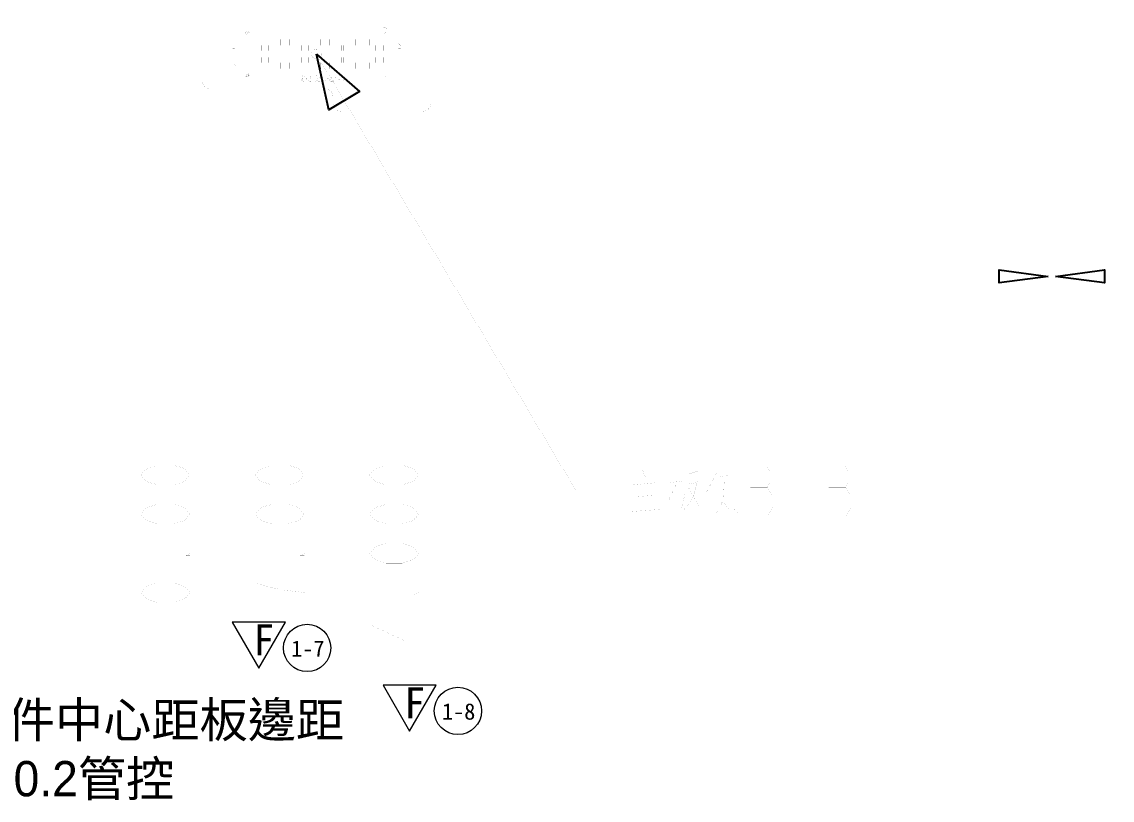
# Model space of a CAD drawing. Header units: millimetres. Extents: x 0 to 379, y 0 to 268.
# Drawn here: x 64.7 to 131.4, y 134.5 to 182.1 of the extents above; entities that cross this region are included whole.
import ezdxf

# ---------------------------------------------------------------- set-up
doc = ezdxf.new("R2010")
doc.units = ezdxf.units.MM
doc.header["$LTSCALE"] = 7.7
doc.layers.get('0').update_dxf_attribs({"linetype": 'CONTINUOUS'})
doc.layers.add('備註', color=1, linetype='CONTINUOUS', lineweight=20)
doc.styles.get("Standard").update_dxf_attribs({"font": 'simplex.shx'})

msp = doc.modelspace()

# ---------------------------------------------------------------- linework, layer by layer
at = {"const_width": 0.003}
for points in [[(127.866, 176.669), (127.866, 200.236)], [(127.978, 176.669), (127.978, 200.236)], [(75.733, 185.926), (75.733, 178.545)], [(89.733, 177.169), (89.733, 185.926)], [(127.514, 181.895), (127.514, 176.819)], [(127.866, 181.895), (127.514, 181.895)], [(127.866, 181.745), (127.514, 181.745)], [(77.133, 181.219), (77.133, 179.119)], [(78.253, 181.219), (77.133, 181.219)], [(78.253, 180.854), (78.253, 181.219)], [(78.399, 181.488), (78.402, 181.509)], [(78.399, 181.45), (78.399, 181.488)], [(78.402, 181.428), (78.399, 181.45)], [(78.402, 181.509), (78.405, 181.522)], [(78.405, 181.416), (78.402, 181.428)], [(78.405, 181.522), (78.411, 181.539)], [(78.411, 181.399), (78.405, 181.416)], [(78.411, 181.539), (78.42, 181.552)], [(78.42, 181.386), (78.411, 181.399)], [(78.417, 181.509), (78.414, 181.484)], [(78.414, 181.484), (78.414, 181.454)], [(78.414, 181.454), (78.417, 181.428)], [(78.429, 181.535), (78.417, 181.509)], [(78.417, 181.428), (78.429, 181.403)], [(78.42, 181.552), (78.434, 181.565)], [(78.434, 181.373), (78.42, 181.386)], [(78.437, 181.543), (78.429, 181.535)], [(78.429, 181.403), (78.437, 181.394)], [(78.434, 181.565), (78.452, 181.569)], [(78.452, 181.369), (78.434, 181.373)], [(78.452, 181.548), (78.437, 181.543)], [(78.437, 181.394), (78.452, 181.39)], [(78.443, 181.069), (78.443, 180.699)], [(78.623, 181.069), (78.443, 181.069)], [(78.452, 181.569), (78.469, 181.565)], [(78.467, 181.543), (78.452, 181.548)], [(78.452, 181.39), (78.467, 181.394)], [(78.469, 181.373), (78.452, 181.369)], [(78.475, 181.535), (78.467, 181.543)], [(78.467, 181.394), (78.475, 181.403)], [(78.469, 181.565), (78.484, 181.552)], [(78.484, 181.386), (78.469, 181.373)], [(78.487, 181.509), (78.475, 181.535)], [(78.475, 181.403), (78.487, 181.428)], [(78.484, 181.552), (78.493, 181.539)], [(78.493, 181.399), (78.484, 181.386)], [(78.49, 181.484), (78.487, 181.509)], [(78.487, 181.428), (78.49, 181.454)], [(78.49, 181.454), (78.49, 181.484)], [(78.493, 181.539), (78.499, 181.522)], [(78.499, 181.416), (78.493, 181.399)], [(78.499, 181.522), (78.502, 181.509)], [(78.502, 181.428), (78.499, 181.416)], [(78.502, 181.509), (78.504, 181.488)], [(78.504, 181.45), (78.502, 181.428)], [(78.504, 181.488), (78.504, 181.45)], [(78.528, 181.514), (78.534, 181.535)], [(78.528, 181.497), (78.528, 181.514)], [(78.534, 181.475), (78.528, 181.497)], [(78.534, 181.535), (78.542, 181.552)], [(78.542, 181.458), (78.534, 181.475)], [(78.534, 181.369), (78.534, 181.39)], [(78.534, 181.39), (78.618, 181.39)], [(78.633, 181.369), (78.534, 181.369)], [(78.542, 181.552), (78.557, 181.565)], [(78.545, 181.522), (78.542, 181.509)], [(78.542, 181.509), (78.542, 181.501)], [(78.542, 181.501), (78.545, 181.488)], [(78.557, 181.446), (78.542, 181.458)], [(78.551, 181.535), (78.545, 181.522)], [(78.545, 181.488), (78.551, 181.475)], [(78.56, 181.543), (78.551, 181.535)], [(78.551, 181.475), (78.56, 181.467)], [(78.557, 181.565), (78.572, 181.569)], [(78.572, 181.441), (78.557, 181.446)], [(78.572, 181.548), (78.56, 181.543)], [(78.56, 181.467), (78.572, 181.463)], [(78.572, 181.569), (78.589, 181.569)], [(78.589, 181.548), (78.572, 181.548)], [(78.572, 181.463), (78.589, 181.463)], [(78.589, 181.441), (78.572, 181.441)], [(78.589, 181.569), (78.604, 181.565)], [(78.601, 181.543), (78.589, 181.548)], [(78.589, 181.463), (78.601, 181.467)], [(78.604, 181.446), (78.589, 181.441)], [(78.609, 181.535), (78.601, 181.543)], [(78.601, 181.467), (78.612, 181.48)], [(78.604, 181.565), (78.618, 181.552)], [(78.618, 181.458), (78.604, 181.446)], [(78.615, 181.518), (78.609, 181.535)], [(78.612, 181.48), (78.633, 181.48)], [(78.633, 181.518), (78.615, 181.518)], [(78.618, 181.552), (78.627, 181.535)], [(78.618, 181.39), (78.618, 181.458)], [(78.623, 180.699), (78.623, 181.069)], [(78.627, 181.535), (78.633, 181.518)], [(78.633, 181.48), (78.633, 181.369)], [(78.973, 181.069), (78.793, 181.069)], [(78.793, 181.069), (78.793, 180.699)], [(78.973, 180.699), (78.973, 181.069)], [(79.323, 181.069), (79.143, 181.069)], [(79.143, 181.069), (79.143, 180.699)], [(79.323, 180.699), (79.323, 181.069)], [(79.673, 181.069), (79.493, 181.069)], [(79.493, 181.069), (79.493, 180.699)], [(79.673, 180.699), (79.673, 181.069)], [(80.023, 181.069), (79.843, 181.069)], [(79.843, 181.069), (79.843, 180.699)], [(80.023, 180.699), (80.023, 181.069)], [(80.373, 181.069), (80.193, 181.069)], [(80.193, 181.069), (80.193, 180.699)], [(80.373, 180.699), (80.373, 181.069)], [(80.723, 181.069), (80.543, 181.069)], [(80.543, 181.069), (80.543, 180.699)], [(80.723, 180.699), (80.723, 181.069)], [(81.073, 181.069), (80.893, 181.069)], [(80.893, 181.069), (80.893, 180.699)], [(81.073, 180.699), (81.073, 181.069)], [(81.423, 181.069), (81.243, 181.069)], [(81.243, 181.069), (81.243, 180.699)], [(81.423, 180.699), (81.423, 181.069)], [(81.773, 181.069), (81.593, 181.069)], [(81.593, 181.069), (81.593, 180.699)], [(81.773, 180.699), (81.773, 181.069)], [(82.123, 181.069), (81.943, 181.069)], [(81.943, 181.069), (81.943, 180.699)], [(82.123, 180.699), (82.123, 181.069)], [(82.473, 181.069), (82.293, 181.069)], [(82.293, 181.069), (82.293, 180.699)], [(82.473, 180.699), (82.473, 181.069)], [(82.823, 181.069), (82.643, 181.069)], [(82.643, 181.069), (82.643, 180.699)], [(82.733, 179.013), (82.733, 181.203)], [(82.823, 180.699), (82.823, 181.069)], [(83.173, 181.069), (82.993, 181.069)], [(82.993, 181.069), (82.993, 180.699)], [(83.173, 180.699), (83.173, 181.069)], [(83.523, 181.069), (83.343, 181.069)], [(83.343, 181.069), (83.343, 180.699)], [(83.523, 180.699), (83.523, 181.069)], [(83.873, 181.069), (83.693, 181.069)], [(83.693, 181.069), (83.693, 180.699)], [(83.873, 180.699), (83.873, 181.069)], [(84.223, 181.069), (84.043, 181.069)], [(84.043, 181.069), (84.043, 180.699)], [(84.223, 180.699), (84.223, 181.069)], [(84.573, 181.069), (84.393, 181.069)], [(84.393, 181.069), (84.393, 180.699)], [(84.573, 180.699), (84.573, 181.069)], [(84.923, 181.069), (84.743, 181.069)], [(84.743, 181.069), (84.743, 180.699)], [(84.923, 180.699), (84.923, 181.069)], [(85.273, 181.069), (85.093, 181.069)], [(85.093, 181.069), (85.093, 180.699)], [(85.273, 180.699), (85.273, 181.069)], [(85.623, 181.069), (85.443, 181.069)], [(85.443, 181.069), (85.443, 180.699)], [(85.623, 180.699), (85.623, 181.069)], [(85.973, 181.069), (85.793, 181.069)], [(85.793, 181.069), (85.793, 180.699)], [(85.973, 180.699), (85.973, 181.069)], [(86.323, 181.069), (86.143, 181.069)], [(86.143, 181.069), (86.143, 180.699)], [(86.323, 180.699), (86.323, 181.069)], [(86.673, 181.069), (86.493, 181.069)], [(86.493, 181.069), (86.493, 180.699)], [(86.673, 180.699), (86.673, 181.069)], [(87.023, 181.069), (86.843, 181.069)], [(86.843, 181.069), (86.843, 180.699)], [(86.863, 181.569), (86.983, 181.569)], [(86.863, 181.548), (86.863, 181.569)], [(86.956, 181.548), (86.863, 181.548)], [(86.863, 181.424), (86.866, 181.441)], [(86.863, 181.416), (86.863, 181.424)], [(86.866, 181.399), (86.863, 181.416)], [(86.866, 181.441), (86.873, 181.454)], [(86.879, 181.382), (86.866, 181.399)], [(86.873, 181.454), (86.956, 181.548)], [(86.893, 181.373), (86.879, 181.382)], [(86.889, 181.441), (86.883, 181.424)], [(86.883, 181.424), (86.883, 181.416)], [(86.883, 181.416), (86.889, 181.403)], [(86.983, 181.548), (86.889, 181.441)], [(86.889, 181.403), (86.899, 181.394)], [(86.913, 181.369), (86.893, 181.373)], [(86.899, 181.394), (86.916, 181.39)], [(86.926, 181.369), (86.913, 181.369)], [(86.916, 181.39), (86.929, 181.39)], [(86.949, 181.373), (86.926, 181.369)], [(86.929, 181.39), (86.946, 181.394)], [(86.946, 181.394), (86.956, 181.403)], [(86.963, 181.382), (86.949, 181.373)], [(86.956, 181.403), (86.963, 181.416)], [(86.963, 181.416), (86.979, 181.416)], [(86.976, 181.399), (86.963, 181.382)], [(86.979, 181.416), (86.976, 181.399)], [(86.983, 181.569), (86.983, 181.548)], [(87.023, 180.699), (87.023, 181.069)], [(88.333, 181.219), (87.213, 181.219)], [(87.213, 181.219), (87.213, 180.854)], [(88.333, 179.119), (88.333, 181.219)], [(77.593, 180.689), (77.753, 180.854)], [(77.593, 179.649), (77.593, 180.689)], [(77.723, 180.529), (77.593, 180.529)], [(77.823, 180.429), (77.723, 180.529)], [(77.753, 180.854), (77.753, 180.644)], [(77.753, 180.854), (78.253, 180.854)], [(77.753, 180.644), (77.823, 180.574)], [(77.823, 180.574), (78.103, 180.574)], [(77.823, 179.909), (77.823, 180.429)], [(78.103, 180.574), (78.103, 180.854)], [(78.408, 180.699), (78.408, 180.369)], [(78.658, 180.699), (78.408, 180.699)], [(78.408, 180.369), (78.658, 180.369)], [(78.658, 180.369), (78.658, 180.699)], [(79.008, 180.699), (78.758, 180.699)], [(78.758, 180.699), (78.758, 180.369)], [(78.758, 180.369), (79.008, 180.369)], [(79.008, 180.369), (79.008, 180.699)], [(79.358, 180.699), (79.108, 180.699)], [(79.108, 180.699), (79.108, 180.369)], [(79.108, 180.369), (79.358, 180.369)], [(79.358, 180.369), (79.358, 180.699)], [(79.708, 180.699), (79.458, 180.699)], [(79.458, 180.699), (79.458, 180.369)], [(79.458, 180.369), (79.708, 180.369)], [(79.708, 180.369), (79.708, 180.699)], [(80.058, 180.699), (79.808, 180.699)], [(79.808, 180.699), (79.808, 180.369)], [(79.808, 180.369), (80.058, 180.369)], [(80.058, 180.369), (80.058, 180.699)], [(80.408, 180.699), (80.158, 180.699)], [(80.158, 180.699), (80.158, 180.369)], [(80.158, 180.369), (80.408, 180.369)], [(80.408, 180.369), (80.408, 180.699)], [(80.758, 180.699), (80.508, 180.699)], [(80.508, 180.699), (80.508, 180.369)], [(80.508, 180.369), (80.758, 180.369)], [(80.758, 180.369), (80.758, 180.699)], [(81.108, 180.699), (80.858, 180.699)], [(80.858, 180.699), (80.858, 180.369)], [(80.858, 180.369), (81.108, 180.369)], [(81.108, 180.369), (81.108, 180.699)], [(81.458, 180.699), (81.208, 180.699)], [(81.208, 180.699), (81.208, 180.369)], [(81.208, 180.369), (81.458, 180.369)], [(81.458, 180.369), (81.458, 180.699)], [(81.808, 180.699), (81.558, 180.699)], [(81.558, 180.699), (81.558, 180.369)], [(81.558, 180.369), (81.808, 180.369)], [(81.808, 180.369), (81.808, 180.699)], [(82.158, 180.699), (81.908, 180.699)], [(81.908, 180.699), (81.908, 180.369)], [(81.908, 180.369), (82.158, 180.369)], [(82.158, 180.369), (82.158, 180.699)], [(82.508, 180.699), (82.258, 180.699)], [(82.258, 180.699), (82.258, 180.369)], [(82.258, 180.369), (82.508, 180.369)], [(82.433, 180.169), (82.433, 180.18), (82.434, 180.191), (82.435, 180.203), (82.436, 180.214), (82.438, 180.225), (82.44, 180.236), (82.443, 180.247), (82.446, 180.257), (82.45, 180.268), (82.454, 180.279), (82.458, 180.289), (82.463, 180.299), (82.468, 180.309), (82.473, 180.319), (82.479, 180.329), (82.485, 180.338), (82.491, 180.347), (82.498, 180.356), (82.505, 180.365), (82.513, 180.373), (82.521, 180.381), (82.529, 180.389), (82.537, 180.396), (82.546, 180.403), (82.555, 180.41), (82.564, 180.417), (82.573, 180.423), (82.583, 180.429), (82.593, 180.434), (82.603, 180.439), (82.613, 180.444), (82.623, 180.448), (82.634, 180.452), (82.644, 180.456), (82.655, 180.459), (82.666, 180.461), (82.677, 180.464), (82.688, 180.466), (82.699, 180.467), (82.71, 180.468), (82.722, 180.469), (82.733, 180.469), (82.744, 180.469), (82.755, 180.468), (82.766, 180.467), (82.778, 180.466), (82.789, 180.464), (82.8, 180.461), (82.81, 180.459), (82.821, 180.456), (82.832, 180.452), (82.842, 180.448), (82.853, 180.444), (82.863, 180.439), (82.873, 180.434), (82.883, 180.429), (82.892, 180.423), (82.902, 180.417), (82.911, 180.41), (82.92, 180.403), (82.928, 180.396), (82.937, 180.389), (82.945, 180.381), (82.953, 180.373), (82.96, 180.365), (82.967, 180.356), (82.974, 180.347), (82.981, 180.338), (82.987, 180.329), (82.993, 180.319), (82.998, 180.309), (83.003, 180.299), (83.008, 180.289), (83.012, 180.279), (83.016, 180.268), (83.019, 180.257), (83.023, 180.247), (83.025, 180.236), (83.028, 180.225), (83.029, 180.214), (83.031, 180.203), (83.032, 180.191), (83.033, 180.18), (83.033, 180.169)], [(82.508, 180.369), (82.508, 180.699)], [(82.858, 180.699), (82.608, 180.699)], [(82.608, 180.699), (82.608, 180.369)], [(82.608, 180.369), (82.858, 180.369)], [(82.858, 180.369), (82.858, 180.699)], [(83.208, 180.699), (82.958, 180.699)], [(82.958, 180.699), (82.958, 180.369)], [(82.958, 180.369), (83.208, 180.369)], [(83.208, 180.369), (83.208, 180.699)], [(83.558, 180.699), (83.308, 180.699)], [(83.308, 180.699), (83.308, 180.369)], [(83.308, 180.369), (83.558, 180.369)], [(83.558, 180.369), (83.558, 180.699)], [(83.908, 180.699), (83.658, 180.699)], [(83.658, 180.699), (83.658, 180.369)], [(83.658, 180.369), (83.908, 180.369)], [(83.908, 180.369), (83.908, 180.699)], [(84.258, 180.699), (84.008, 180.699)], [(84.008, 180.699), (84.008, 180.369)], [(84.008, 180.369), (84.258, 180.369)], [(84.258, 180.369), (84.258, 180.699)], [(84.608, 180.699), (84.358, 180.699)], [(84.358, 180.699), (84.358, 180.369)], [(84.358, 180.369), (84.608, 180.369)], [(84.608, 180.369), (84.608, 180.699)], [(84.958, 180.699), (84.708, 180.699)], [(84.708, 180.699), (84.708, 180.369)], [(84.708, 180.369), (84.958, 180.369)], [(84.958, 180.369), (84.958, 180.699)], [(85.308, 180.699), (85.058, 180.699)], [(85.058, 180.699), (85.058, 180.369)], [(85.058, 180.369), (85.308, 180.369)], [(85.308, 180.369), (85.308, 180.699)], [(85.658, 180.699), (85.408, 180.699)], [(85.408, 180.699), (85.408, 180.369)], [(85.408, 180.369), (85.658, 180.369)], [(85.658, 180.369), (85.658, 180.699)], [(86.008, 180.699), (85.758, 180.699)], [(85.758, 180.699), (85.758, 180.369)], [(85.758, 180.369), (86.008, 180.369)], [(86.008, 180.369), (86.008, 180.699)], [(86.358, 180.699), (86.108, 180.699)], [(86.108, 180.699), (86.108, 180.369)], [(86.108, 180.369), (86.358, 180.369)], [(86.358, 180.369), (86.358, 180.699)], [(86.708, 180.699), (86.458, 180.699)], [(86.458, 180.699), (86.458, 180.369)], [(86.458, 180.369), (86.708, 180.369)], [(86.708, 180.369), (86.708, 180.699)], [(87.058, 180.699), (86.808, 180.699)], [(86.808, 180.699), (86.808, 180.369)], [(86.808, 180.369), (87.058, 180.369)], [(87.058, 180.369), (87.058, 180.699)], [(87.213, 180.854), (87.713, 180.854)], [(87.363, 180.574), (87.363, 180.854)], [(87.643, 180.574), (87.363, 180.574)], [(87.713, 180.644), (87.643, 180.574)], [(87.743, 180.529), (87.643, 180.429)], [(87.643, 180.429), (87.643, 179.909)], [(87.713, 180.854), (87.873, 180.689)], [(87.713, 180.854), (87.713, 180.644)], [(87.873, 180.529), (87.743, 180.529)], [(87.873, 180.689), (87.873, 179.649)], [(82.383, 180.169), (65.659, 180.169)], [(77.593, 179.809), (77.723, 179.809)], [(77.753, 179.484), (77.593, 179.649)], [(77.723, 179.809), (77.823, 179.909)], [(77.753, 179.694), (77.823, 179.764)], [(77.753, 179.484), (77.753, 179.694)], [(77.823, 179.764), (78.103, 179.764)], [(78.103, 179.764), (78.103, 179.484)], [(78.408, 179.969), (78.408, 179.639)], [(78.658, 179.969), (78.408, 179.969)], [(78.408, 179.639), (78.658, 179.639)], [(78.443, 179.639), (78.443, 179.269)], [(78.623, 179.269), (78.623, 179.639)], [(78.658, 179.639), (78.658, 179.969)], [(79.008, 179.969), (78.758, 179.969)], [(78.758, 179.969), (78.758, 179.639)], [(78.758, 179.639), (79.008, 179.639)], [(78.793, 179.639), (78.793, 179.269)], [(78.973, 179.269), (78.973, 179.639)], [(79.008, 179.639), (79.008, 179.969)], [(79.358, 179.969), (79.108, 179.969)], [(79.108, 179.969), (79.108, 179.639)], [(79.108, 179.639), (79.358, 179.639)], [(79.143, 179.639), (79.143, 179.269)], [(79.323, 179.269), (79.323, 179.639)], [(79.358, 179.639), (79.358, 179.969)], [(79.708, 179.969), (79.458, 179.969)], [(79.458, 179.969), (79.458, 179.639)], [(79.458, 179.639), (79.708, 179.639)], [(79.493, 179.639), (79.493, 179.269)], [(79.673, 179.269), (79.673, 179.639)], [(79.708, 179.639), (79.708, 179.969)], [(80.058, 179.969), (79.808, 179.969)], [(79.808, 179.969), (79.808, 179.639)], [(79.808, 179.639), (80.058, 179.639)], [(79.843, 179.639), (79.843, 179.269)], [(80.023, 179.269), (80.023, 179.639)], [(80.058, 179.639), (80.058, 179.969)], [(80.408, 179.969), (80.158, 179.969)], [(80.158, 179.969), (80.158, 179.639)], [(80.158, 179.639), (80.408, 179.639)], [(80.193, 179.639), (80.193, 179.269)], [(80.373, 179.269), (80.373, 179.639)], [(80.408, 179.639), (80.408, 179.969)], [(80.758, 179.969), (80.508, 179.969)], [(80.508, 179.969), (80.508, 179.639)], [(80.508, 179.639), (80.758, 179.639)], [(80.543, 179.639), (80.543, 179.269)], [(80.723, 179.269), (80.723, 179.639)], [(80.758, 179.639), (80.758, 179.969)], [(81.108, 179.969), (80.858, 179.969)], [(80.858, 179.969), (80.858, 179.639)], [(80.858, 179.639), (81.108, 179.639)], [(80.893, 179.639), (80.893, 179.269)], [(81.073, 179.269), (81.073, 179.639)], [(81.108, 179.639), (81.108, 179.969)], [(81.458, 179.969), (81.208, 179.969)], [(81.208, 179.969), (81.208, 179.639)], [(81.208, 179.639), (81.458, 179.639)], [(81.243, 179.639), (81.243, 179.269)], [(81.423, 179.269), (81.423, 179.639)], [(81.458, 179.639), (81.458, 179.969)], [(81.808, 179.969), (81.558, 179.969)], [(81.558, 179.969), (81.558, 179.639)], [(81.558, 179.639), (81.808, 179.639)], [(81.593, 179.639), (81.593, 179.269)], [(81.631, 180.169), (83.889, 180.169)], [(81.773, 179.269), (81.773, 179.639)], [(81.808, 179.639), (81.808, 179.969)], [(82.158, 179.969), (81.908, 179.969)], [(81.908, 179.969), (81.908, 179.639)], [(81.908, 179.639), (82.158, 179.639)], [(81.943, 179.639), (81.943, 179.269)], [(82.123, 179.269), (82.123, 179.639)], [(82.158, 179.639), (82.158, 179.969)], [(82.508, 179.969), (82.258, 179.969)], [(82.258, 179.969), (82.258, 179.639)], [(82.258, 179.639), (82.508, 179.639)], [(82.293, 179.639), (82.293, 179.269)], [(83.033, 180.169), (83.033, 180.158), (83.032, 180.147), (83.031, 180.135), (83.029, 180.124), (83.028, 180.113), (83.025, 180.102), (83.023, 180.091), (83.019, 180.08), (83.016, 180.07), (83.012, 180.059), (83.008, 180.049), (83.003, 180.039), (82.998, 180.029), (82.993, 180.019), (82.987, 180.009), (82.981, 180), (82.974, 179.991), (82.967, 179.982), (82.96, 179.973), (82.953, 179.965), (82.945, 179.957), (82.937, 179.949), (82.928, 179.942), (82.92, 179.934), (82.911, 179.928), (82.902, 179.921), (82.892, 179.915), (82.883, 179.909), (82.873, 179.904), (82.863, 179.899), (82.853, 179.894), (82.842, 179.89), (82.832, 179.886), (82.821, 179.882), (82.81, 179.879), (82.8, 179.876), (82.789, 179.874), (82.778, 179.872), (82.766, 179.871), (82.755, 179.87), (82.744, 179.869), (82.733, 179.869), (82.722, 179.869), (82.71, 179.87), (82.699, 179.871), (82.688, 179.872), (82.677, 179.874), (82.666, 179.876), (82.655, 179.879), (82.644, 179.882), (82.634, 179.886), (82.623, 179.89), (82.613, 179.894), (82.603, 179.899), (82.593, 179.904), (82.583, 179.909), (82.573, 179.915), (82.564, 179.921), (82.555, 179.928), (82.546, 179.934), (82.537, 179.942), (82.529, 179.949), (82.521, 179.957), (82.513, 179.965), (82.505, 179.973), (82.498, 179.982), (82.491, 179.991), (82.485, 180), (82.479, 180.009), (82.473, 180.019), (82.468, 180.029), (82.463, 180.039), (82.458, 180.049), (82.454, 180.059), (82.45, 180.07), (82.446, 180.08), (82.443, 180.091), (82.44, 180.102), (82.438, 180.113), (82.436, 180.124), (82.435, 180.135), (82.434, 180.147), (82.433, 180.158), (82.433, 180.169)], [(82.473, 179.269), (82.473, 179.639)], [(82.508, 179.639), (82.508, 179.969)], [(82.858, 179.969), (82.608, 179.969)], [(82.608, 179.969), (82.608, 179.639)], [(82.608, 179.639), (82.858, 179.639)], [(82.643, 179.639), (82.643, 179.269)], [(82.733, 180.153), (98.635, 153.387), (101.635, 153.387)], [(82.823, 179.269), (82.823, 179.639)], [(82.858, 179.639), (82.858, 179.969)], [(83.208, 179.969), (82.958, 179.969)], [(82.958, 179.969), (82.958, 179.639)], [(82.958, 179.639), (83.208, 179.639)], [(82.993, 179.639), (82.993, 179.269)], [(83.173, 179.269), (83.173, 179.639)], [(83.208, 179.639), (83.208, 179.969)], [(83.558, 179.969), (83.308, 179.969)], [(83.308, 179.969), (83.308, 179.639)], [(83.308, 179.639), (83.558, 179.639)], [(83.343, 179.639), (83.343, 179.269)], [(83.523, 179.269), (83.523, 179.639)], [(83.558, 179.639), (83.558, 179.969)], [(83.908, 179.969), (83.658, 179.969)], [(83.658, 179.969), (83.658, 179.639)], [(83.658, 179.639), (83.908, 179.639)], [(83.693, 179.639), (83.693, 179.269)], [(83.873, 179.269), (83.873, 179.639)], [(83.908, 179.639), (83.908, 179.969)], [(84.258, 179.969), (84.008, 179.969)], [(84.008, 179.969), (84.008, 179.639)], [(84.008, 179.639), (84.258, 179.639)], [(84.043, 179.639), (84.043, 179.269)], [(84.223, 179.269), (84.223, 179.639)], [(84.258, 179.639), (84.258, 179.969)], [(84.608, 179.969), (84.358, 179.969)], [(84.358, 179.969), (84.358, 179.639)], [(84.358, 179.639), (84.608, 179.639)], [(84.393, 179.639), (84.393, 179.269)], [(84.573, 179.269), (84.573, 179.639)], [(84.608, 179.639), (84.608, 179.969)], [(84.958, 179.969), (84.708, 179.969)], [(84.708, 179.969), (84.708, 179.639)], [(84.708, 179.639), (84.958, 179.639)], [(84.743, 179.639), (84.743, 179.269)], [(84.923, 179.269), (84.923, 179.639)], [(84.958, 179.639), (84.958, 179.969)], [(85.308, 179.969), (85.058, 179.969)], [(85.058, 179.969), (85.058, 179.639)], [(85.058, 179.639), (85.308, 179.639)], [(85.093, 179.639), (85.093, 179.269)], [(85.273, 179.269), (85.273, 179.639)], [(85.308, 179.639), (85.308, 179.969)], [(85.658, 179.969), (85.408, 179.969)], [(85.408, 179.969), (85.408, 179.639)], [(85.408, 179.639), (85.658, 179.639)], [(85.443, 179.639), (85.443, 179.269)], [(85.623, 179.269), (85.623, 179.639)], [(85.658, 179.639), (85.658, 179.969)], [(86.008, 179.969), (85.758, 179.969)], [(85.758, 179.969), (85.758, 179.639)], [(85.758, 179.639), (86.008, 179.639)], [(85.793, 179.639), (85.793, 179.269)], [(85.973, 179.269), (85.973, 179.639)], [(86.008, 179.639), (86.008, 179.969)], [(86.358, 179.969), (86.108, 179.969)], [(86.108, 179.969), (86.108, 179.639)], [(86.108, 179.639), (86.358, 179.639)], [(86.143, 179.639), (86.143, 179.269)], [(86.323, 179.269), (86.323, 179.639)], [(86.358, 179.639), (86.358, 179.969)], [(86.708, 179.969), (86.458, 179.969)], [(86.458, 179.969), (86.458, 179.639)], [(86.458, 179.639), (86.708, 179.639)], [(86.493, 179.639), (86.493, 179.269)], [(86.673, 179.269), (86.673, 179.639)], [(86.708, 179.639), (86.708, 179.969)], [(87.058, 179.969), (86.808, 179.969)], [(86.808, 179.969), (86.808, 179.639)], [(86.808, 179.639), (87.058, 179.639)], [(86.843, 179.639), (86.843, 179.269)], [(87.023, 179.269), (87.023, 179.639)], [(87.058, 179.639), (87.058, 179.969)], [(87.363, 179.764), (87.643, 179.764)], [(87.363, 179.484), (87.363, 179.764)], [(87.643, 179.909), (87.743, 179.809)], [(87.643, 179.764), (87.713, 179.694)], [(87.713, 179.694), (87.713, 179.484)], [(87.873, 179.649), (87.713, 179.484)], [(87.743, 179.809), (87.873, 179.809)], [(77.133, 179.119), (78.253, 179.119)], [(78.253, 179.484), (77.753, 179.484)], [(78.253, 179.119), (78.253, 179.484)], [(78.391, 178.914), (78.397, 178.935)], [(78.397, 178.935), (78.405, 178.952)], [(78.405, 178.952), (78.42, 178.965)], [(78.408, 178.922), (78.405, 178.909)], [(78.414, 178.935), (78.408, 178.922)], [(78.423, 178.943), (78.414, 178.935)], [(78.42, 178.965), (78.434, 178.969)], [(78.432, 178.948), (78.423, 178.943)], [(78.449, 178.948), (78.432, 178.948)], [(78.434, 178.969), (78.446, 178.969)], [(78.443, 179.269), (78.623, 179.269)], [(78.446, 178.969), (78.461, 178.965)], [(78.458, 178.943), (78.449, 178.948)], [(78.467, 178.935), (78.458, 178.943)], [(78.461, 178.965), (78.475, 178.952)], [(78.472, 178.922), (78.467, 178.935)], [(78.487, 178.922), (78.472, 178.922)], [(78.475, 178.952), (78.484, 178.935)], [(78.484, 178.935), (78.487, 178.922)], [(78.545, 178.909), (78.545, 178.969)], [(78.545, 178.969), (78.563, 178.969)], [(78.563, 178.969), (78.563, 178.909)], [(78.793, 179.269), (78.973, 179.269)], [(79.143, 179.269), (79.323, 179.269)], [(79.493, 179.269), (79.673, 179.269)], [(79.843, 179.269), (80.023, 179.269)], [(80.193, 179.269), (80.373, 179.269)], [(80.543, 179.269), (80.723, 179.269)], [(80.893, 179.269), (81.073, 179.269)], [(81.243, 179.269), (81.423, 179.269)], [(81.593, 179.269), (81.773, 179.269)], [(81.943, 179.269), (82.123, 179.269)], [(82.293, 179.269), (82.473, 179.269)], [(82.643, 179.269), (82.823, 179.269)], [(82.993, 179.269), (83.173, 179.269)], [(83.343, 179.269), (83.523, 179.269)], [(83.693, 179.269), (83.873, 179.269)], [(84.043, 179.269), (84.223, 179.269)], [(84.393, 179.269), (84.573, 179.269)], [(84.743, 179.269), (84.923, 179.269)], [(85.093, 179.269), (85.273, 179.269)], [(85.443, 179.269), (85.623, 179.269)], [(85.793, 179.269), (85.973, 179.269)], [(86.143, 179.269), (86.323, 179.269)], [(86.493, 179.269), (86.673, 179.269)], [(86.843, 179.269), (87.023, 179.269)], [(86.943, 178.969), (86.963, 178.969)], [(86.943, 178.769), (86.943, 178.969)], [(86.963, 178.969), (86.963, 178.803)], [(87.713, 179.484), (87.213, 179.484)], [(87.213, 179.484), (87.213, 179.119)], [(87.213, 179.119), (88.333, 179.119)], [(78.388, 178.884), (78.391, 178.914)], [(78.388, 178.854), (78.388, 178.884)], [(78.391, 178.824), (78.388, 178.854)], [(78.397, 178.803), (78.391, 178.824)], [(78.405, 178.786), (78.397, 178.803)], [(78.405, 178.909), (78.402, 178.884)], [(78.402, 178.875), (78.42, 178.892)], [(78.402, 178.884), (78.402, 178.875)], [(78.408, 178.85), (78.405, 178.837)], [(78.405, 178.837), (78.405, 178.828)], [(78.405, 178.828), (78.408, 178.816)], [(78.42, 178.773), (78.405, 178.786)], [(78.414, 178.863), (78.408, 178.85)], [(78.408, 178.816), (78.414, 178.803)], [(78.423, 178.871), (78.414, 178.863)], [(78.414, 178.803), (78.423, 178.794)], [(78.42, 178.892), (78.434, 178.897)], [(78.434, 178.769), (78.42, 178.773)], [(78.432, 178.875), (78.423, 178.871)], [(78.423, 178.794), (78.432, 178.79)], [(78.452, 178.875), (78.432, 178.875)], [(78.432, 178.79), (78.452, 178.79)], [(78.433, 178.519), (78.433, 178.719)], [(78.433, 178.719), (78.633, 178.719)], [(78.633, 178.519), (78.433, 178.519)], [(78.434, 178.897), (78.449, 178.897)], [(78.449, 178.769), (78.434, 178.769)], [(78.449, 178.897), (78.464, 178.892)], [(78.464, 178.773), (78.449, 178.769)], [(78.461, 178.871), (78.452, 178.875)], [(78.452, 178.79), (78.461, 178.794)], [(78.469, 178.863), (78.461, 178.871)], [(78.461, 178.794), (78.469, 178.803)], [(78.464, 178.892), (78.478, 178.88)], [(78.478, 178.786), (78.464, 178.773)], [(78.475, 178.85), (78.469, 178.863)], [(78.469, 178.803), (78.475, 178.816)], [(78.478, 178.837), (78.475, 178.85)], [(78.475, 178.816), (78.478, 178.828)], [(78.478, 178.88), (78.487, 178.863)], [(78.478, 178.828), (78.478, 178.837)], [(78.487, 178.803), (78.478, 178.786)], [(78.487, 178.863), (78.493, 178.841)], [(78.493, 178.824), (78.487, 178.803)], [(78.493, 178.841), (78.493, 178.824)], [(78.516, 178.884), (78.516, 178.909)], [(78.516, 178.909), (78.545, 178.909)], [(78.545, 178.884), (78.516, 178.884)], [(78.545, 178.769), (78.545, 178.884)], [(78.563, 178.769), (78.545, 178.769)], [(78.563, 178.909), (78.633, 178.909)], [(78.563, 178.884), (78.563, 178.803)], [(78.612, 178.884), (78.563, 178.884)], [(78.633, 178.884), (78.563, 178.769)], [(78.563, 178.803), (78.612, 178.884)], [(78.633, 178.909), (78.633, 178.884)], [(78.633, 178.719), (78.633, 178.519)], [(81.806, 178.709), (81.814, 178.752)], [(81.806, 178.63), (81.806, 178.709)], [(81.814, 178.587), (81.806, 178.63)], [(81.814, 178.752), (81.823, 178.779)], [(81.823, 178.56), (81.814, 178.587)], [(81.823, 178.779), (81.84, 178.813)], [(81.84, 178.526), (81.823, 178.56)], [(81.84, 178.813), (81.866, 178.84)], [(81.866, 178.499), (81.84, 178.526)], [(81.857, 178.752), (81.849, 178.7)], [(81.849, 178.7), (81.849, 178.639)], [(81.849, 178.639), (81.857, 178.587)], [(81.891, 178.805), (81.857, 178.752)], [(81.857, 178.587), (81.891, 178.534)], [(81.866, 178.84), (81.908, 178.866)], [(81.908, 178.473), (81.866, 178.499)], [(81.917, 178.822), (81.891, 178.805)], [(81.891, 178.534), (81.917, 178.517)], [(81.908, 178.866), (81.96, 178.874)], [(81.96, 178.464), (81.908, 178.473)], [(81.96, 178.831), (81.917, 178.822)], [(81.917, 178.517), (81.96, 178.508)], [(81.96, 178.874), (82.011, 178.866)], [(82.002, 178.822), (81.96, 178.831)], [(81.96, 178.508), (82.002, 178.517)], [(82.011, 178.473), (81.96, 178.464)], [(82.028, 178.805), (82.002, 178.822)], [(82.002, 178.517), (82.028, 178.534)], [(82.011, 178.866), (82.054, 178.84)], [(82.054, 178.499), (82.011, 178.473)], [(82.062, 178.752), (82.028, 178.805)], [(82.028, 178.534), (82.062, 178.587)], [(82.054, 178.84), (82.079, 178.813)], [(82.079, 178.526), (82.054, 178.499)], [(82.071, 178.7), (82.062, 178.752)], [(82.062, 178.587), (82.071, 178.639)], [(82.071, 178.639), (82.071, 178.7)], [(82.079, 178.813), (82.096, 178.779)], [(82.096, 178.56), (82.079, 178.526)], [(82.096, 178.779), (82.105, 178.752)], [(82.105, 178.587), (82.096, 178.56)], [(82.105, 178.752), (82.113, 178.709)], [(82.113, 178.63), (82.105, 178.587)], [(82.113, 178.709), (82.113, 178.63)], [(82.182, 178.874), (82.489, 178.874)], [(82.182, 178.831), (82.182, 178.874)], [(82.421, 178.831), (82.182, 178.831)], [(82.182, 178.578), (82.19, 178.613)], [(82.182, 178.56), (82.182, 178.578)], [(82.19, 178.526), (82.182, 178.56)], [(82.19, 178.613), (82.207, 178.639)], [(82.224, 178.491), (82.19, 178.526)], [(82.207, 178.639), (82.421, 178.831)], [(82.259, 178.473), (82.224, 178.491)], [(82.25, 178.613), (82.233, 178.578)], [(82.233, 178.578), (82.233, 178.56)], [(82.233, 178.56), (82.25, 178.534)], [(82.489, 178.831), (82.25, 178.613)], [(82.25, 178.534), (82.276, 178.517)], [(82.31, 178.464), (82.259, 178.473)], [(82.276, 178.517), (82.318, 178.508)], [(82.344, 178.464), (82.31, 178.464)], [(82.318, 178.508), (82.353, 178.508)], [(82.404, 178.473), (82.344, 178.464)], [(82.353, 178.508), (82.395, 178.517)], [(82.395, 178.517), (82.421, 178.534)], [(82.438, 178.491), (82.404, 178.473)], [(82.421, 178.534), (82.438, 178.56)], [(82.438, 178.56), (82.481, 178.56)], [(82.472, 178.526), (82.438, 178.491)], [(82.481, 178.56), (82.472, 178.526)], [(82.489, 178.874), (82.489, 178.831)], [(82.558, 178.874), (82.609, 178.874)], [(82.558, 178.464), (82.558, 178.874)], [(82.609, 178.464), (82.558, 178.464)], [(82.609, 178.874), (82.609, 178.534)], [(82.609, 178.534), (82.66, 178.595)], [(82.66, 178.526), (82.609, 178.464)], [(82.66, 178.595), (82.66, 178.526)], [(82.728, 178.874), (83.036, 178.874)], [(82.728, 178.831), (82.728, 178.874)], [(82.968, 178.831), (82.728, 178.831)], [(82.728, 178.578), (82.737, 178.613)], [(82.728, 178.56), (82.728, 178.578)], [(82.737, 178.526), (82.728, 178.56)], [(82.733, 178.663), (82.733, 157.083)], [(82.737, 178.613), (82.754, 178.639)], [(82.771, 178.491), (82.737, 178.526)], [(82.754, 178.639), (82.968, 178.831)], [(82.805, 178.473), (82.771, 178.491)], [(82.797, 178.613), (82.78, 178.578)], [(82.78, 178.578), (82.78, 178.56)], [(82.78, 178.56), (82.797, 178.534)], [(83.036, 178.831), (82.797, 178.613)], [(82.797, 178.534), (82.822, 178.517)], [(82.856, 178.464), (82.805, 178.473)], [(82.822, 178.517), (82.865, 178.508)], [(82.891, 178.464), (82.856, 178.464)], [(82.865, 178.508), (82.899, 178.508)], [(82.95, 178.473), (82.891, 178.464)], [(82.899, 178.508), (82.942, 178.517)], [(82.942, 178.517), (82.968, 178.534)], [(82.985, 178.491), (82.95, 178.473)], [(82.968, 178.534), (82.985, 178.56)], [(82.985, 178.56), (83.027, 178.56)], [(83.019, 178.526), (82.985, 178.491)], [(83.027, 178.56), (83.019, 178.526)], [(83.036, 178.874), (83.036, 178.831)], [(83.104, 178.752), (83.19, 178.752)], [(83.104, 178.7), (83.104, 178.752)], [(83.19, 178.7), (83.104, 178.7)], [(83.19, 178.874), (83.241, 178.874)], [(83.19, 178.752), (83.19, 178.874)], [(83.19, 178.464), (83.19, 178.7)], [(83.241, 178.464), (83.19, 178.464)], [(83.241, 178.874), (83.241, 178.752)], [(83.241, 178.752), (83.446, 178.752)], [(83.386, 178.7), (83.241, 178.7)], [(83.241, 178.7), (83.241, 178.534)], [(83.446, 178.7), (83.241, 178.464)], [(83.241, 178.534), (83.386, 178.7)], [(83.446, 178.752), (83.446, 178.7)], [(83.514, 178.874), (83.822, 178.874)], [(83.514, 178.831), (83.514, 178.874)], [(83.753, 178.831), (83.514, 178.831)], [(83.514, 178.578), (83.523, 178.613)], [(83.514, 178.56), (83.514, 178.578)], [(83.523, 178.526), (83.514, 178.56)], [(83.523, 178.613), (83.54, 178.639)], [(83.557, 178.491), (83.523, 178.526)], [(83.54, 178.639), (83.753, 178.831)], [(83.591, 178.473), (83.557, 178.491)], [(83.583, 178.613), (83.565, 178.578)], [(83.565, 178.578), (83.565, 178.56)], [(83.565, 178.56), (83.583, 178.534)], [(83.822, 178.831), (83.583, 178.613)], [(83.583, 178.534), (83.608, 178.517)], [(83.642, 178.464), (83.591, 178.473)], [(83.608, 178.517), (83.651, 178.508)], [(83.676, 178.464), (83.642, 178.464)], [(83.651, 178.508), (83.685, 178.508)], [(83.736, 178.473), (83.676, 178.464)], [(83.685, 178.508), (83.728, 178.517)], [(83.728, 178.517), (83.753, 178.534)], [(83.77, 178.491), (83.736, 178.473)], [(83.753, 178.534), (83.77, 178.56)], [(83.77, 178.56), (83.813, 178.56)], [(83.805, 178.526), (83.77, 178.491)], [(83.813, 178.56), (83.805, 178.526)], [(83.822, 178.874), (83.822, 178.831)], [(83.89, 178.752), (83.975, 178.752)], [(83.89, 178.7), (83.89, 178.752)], [(83.975, 178.7), (83.89, 178.7)], [(83.975, 178.874), (84.027, 178.874)], [(83.975, 178.752), (83.975, 178.874)], [(83.975, 178.464), (83.975, 178.7)], [(84.027, 178.464), (83.975, 178.464)], [(84.027, 178.874), (84.027, 178.752)], [(84.027, 178.752), (84.232, 178.752)], [(84.172, 178.7), (84.027, 178.7)], [(84.027, 178.7), (84.027, 178.534)], [(84.232, 178.7), (84.027, 178.464)], [(84.027, 178.534), (84.172, 178.7)], [(84.232, 178.752), (84.232, 178.7)], [(84.3, 178.874), (84.351, 178.874)], [(84.3, 178.464), (84.3, 178.874)], [(84.351, 178.464), (84.3, 178.464)], [(84.351, 178.874), (84.351, 178.534)], [(84.351, 178.534), (84.403, 178.595)], [(84.403, 178.526), (84.351, 178.464)], [(84.403, 178.595), (84.403, 178.526)], [(86.963, 178.769), (86.943, 178.769)], [(86.963, 178.803), (86.983, 178.833)], [(86.983, 178.799), (86.963, 178.769)], [(86.983, 178.833), (86.983, 178.799)], [(127.866, 178.545), (127.514, 178.545)], [(127.978, 178.545), (127.866, 178.545)], [(75.733, 178.195), (75.733, 157.083)], [(76.233, 178.045), (83.233, 178.045)], [(127.866, 178.195), (127.514, 178.195)], [(127.978, 178.045), (127.866, 178.045)], [(83.733, 177.169), (83.733, 177.545)], [(127.866, 177.545), (127.514, 177.545)], [(127.866, 177.169), (127.514, 177.169)], [(127.866, 177.545), (127.978, 177.545)], [(127.866, 177.169), (127.978, 177.169)], [(83.883, 176.669), (65.659, 176.669)], [(89.233, 176.669), (84.233, 176.669)], [(89.733, 176.819), (89.733, 157.083)], [(127.514, 176.819), (127.514, 164.553)], [(127.866, 176.819), (127.514, 176.819)], [(127.978, 176.669), (127.866, 176.669)], [(127.978, 176.819), (127.978, 164.553)], [(122.514, 166.553), (127.746, 166.553)], [(127.514, 166.553), (122.514, 166.553)], [(179.616, 166.553), (127.746, 166.553)], [(127.978, 166.553), (179.616, 166.553)], [(110.635, 153.137), (110.335, 153.637), (110.485, 153.887), (110.485, 154.637), (110.335, 154.887), (109.285, 154.887)], [(109.285, 154.887), (109.285, 151.887), (110.335, 151.887)], [(111.685, 154.887), (113.185, 154.887)], [(112.435, 154.887), (112.435, 151.887)], [(115.435, 153.137), (115.135, 153.637), (115.285, 153.887), (115.285, 154.637), (115.135, 154.887), (114.085, 154.887)], [(114.085, 154.887), (114.085, 151.887), (115.135, 151.887)], [(102.663, 154.741), (102.892, 154.161)], [(104.778, 154.693), (104.778, 152.032)], [(105.292, 154.548), (105.292, 153.241), (105.063, 152.274)], [(105.292, 154.354), (106.149, 154.645)], [(107.349, 154.741), (106.606, 153.338)], [(107.406, 154.403), (107.406, 152.854)], [(107.406, 154.258), (107.92, 154.354)], [(107.92, 154.403), (107.92, 152.854)], [(108.549, 154.645), (108.549, 152.032)], [(102.092, 153.774), (103.578, 153.919)], [(102.835, 152.177), (102.835, 153.822)], [(104.778, 153.87), (104.206, 152.661)], [(105.178, 154.016), (104.378, 153.919)], [(104.778, 153.58), (105.12, 153.241)], [(106.035, 153.967), (105.806, 153.048), (105.578, 152.661), (105.178, 152.225)], [(105.463, 153.822), (106.035, 153.919)], [(105.52, 153.58), (106.206, 152.37), (106.32, 152.37)], [(107.063, 154.161), (107.063, 152.032)], [(107.692, 154.016), (107.635, 152.854), (107.235, 152.08)], [(108.206, 154.112), (108.206, 152.854)], [(109.285, 153.637), (110.335, 153.637)], [(114.085, 153.637), (115.135, 153.637)], [(103.463, 153.145), (102.206, 153.048)], [(110.335, 151.887), (110.635, 152.387), (110.635, 153.137)], [(115.135, 151.887), (115.435, 152.387), (115.435, 153.137)], [(101.806, 152.129), (103.749, 152.274)], [(107.635, 152.758), (107.978, 152.274)], [(108.549, 152.032), (108.206, 152.419)], [(74.983, 149.583), (74.983, 149.433), (74.733, 149.433)], [(74.733, 149.433), (74.983, 149.583)], [(81.983, 149.583), (81.983, 149.433), (81.733, 149.433)], [(81.733, 149.433), (81.983, 149.583)], [(81.983, 147.183), (80.733, 147.333), (79.983, 147.483), (78.983, 147.783)], [(78.983, 147.783), (78.983, 146.583)], [(88.983, 147.183), (88.983, 147.033), (88.733, 147.033)], [(88.733, 147.033), (88.983, 147.183)], [(88.983, 145.233), (85.983, 145.233)], [(85.983, 145.233), (88.233, 144.183)], [(88.233, 144.183), (88.233, 145.533)], [(85.983, 142.383), (88.983, 142.383)]]:
    msp.add_lwpolyline(points, dxfattribs=at)
for points in [[(86.833, 181.719), (86.833, 181.723), (86.833, 181.727), (86.833, 181.731), (86.834, 181.734), (86.835, 181.738), (86.835, 181.742), (86.836, 181.746), (86.838, 181.749), (86.839, 181.753), (86.84, 181.757), (86.842, 181.76), (86.843, 181.764), (86.845, 181.767), (86.847, 181.771), (86.849, 181.774), (86.851, 181.777), (86.854, 181.78), (86.856, 181.783), (86.859, 181.786), (86.861, 181.789), (86.864, 181.792), (86.867, 181.794), (86.87, 181.797), (86.873, 181.799), (86.876, 181.801), (86.879, 181.804), (86.883, 181.806), (86.886, 181.807), (86.89, 181.809), (86.893, 181.811), (86.897, 181.812), (86.9, 181.814), (86.904, 181.815), (86.908, 181.816), (86.912, 181.817), (86.915, 181.817), (86.919, 181.818), (86.923, 181.818), (86.927, 181.819), (86.931, 181.819), (86.935, 181.819), (86.939, 181.819), (86.942, 181.818), (86.946, 181.818), (86.95, 181.817), (86.954, 181.817), (86.958, 181.816), (86.961, 181.815), (86.965, 181.814), (86.969, 181.812), (86.972, 181.811), (86.976, 181.809), (86.979, 181.807), (86.983, 181.806), (86.986, 181.804), (86.989, 181.801), (86.993, 181.799), (86.996, 181.797), (86.999, 181.794), (87.001, 181.792), (87.004, 181.789), (87.007, 181.786), (87.009, 181.783), (87.012, 181.78), (87.014, 181.777), (87.016, 181.774), (87.018, 181.771), (87.02, 181.767), (87.022, 181.764), (87.024, 181.76), (87.025, 181.757), (87.027, 181.753), (87.028, 181.749), (87.029, 181.746), (87.03, 181.742), (87.031, 181.738), (87.032, 181.734), (87.032, 181.731), (87.032, 181.727), (87.033, 181.723), (87.033, 181.719), (87.033, 181.715), (87.032, 181.711), (87.032, 181.707), (87.032, 181.703), (87.031, 181.7), (87.03, 181.696), (87.029, 181.692), (87.028, 181.688), (87.027, 181.685), (87.025, 181.681), (87.024, 181.678), (87.022, 181.674), (87.02, 181.671), (87.018, 181.667), (87.016, 181.664), (87.014, 181.661), (87.012, 181.658), (87.009, 181.655), (87.007, 181.652), (87.004, 181.649), (87.001, 181.646), (86.999, 181.644), (86.996, 181.641), (86.993, 181.639), (86.989, 181.636), (86.986, 181.634), (86.983, 181.632), (86.979, 181.63), (86.976, 181.629), (86.972, 181.627), (86.969, 181.626), (86.965, 181.624), (86.961, 181.623), (86.958, 181.622), (86.954, 181.621), (86.95, 181.62), (86.946, 181.62), (86.942, 181.619), (86.939, 181.619), (86.935, 181.619), (86.931, 181.619), (86.927, 181.619), (86.923, 181.619), (86.919, 181.62), (86.915, 181.62), (86.912, 181.621), (86.908, 181.622), (86.904, 181.623), (86.9, 181.624), (86.897, 181.626), (86.893, 181.627), (86.89, 181.629), (86.886, 181.63), (86.883, 181.632), (86.879, 181.634), (86.876, 181.636), (86.873, 181.639), (86.87, 181.641), (86.867, 181.644), (86.864, 181.646), (86.861, 181.649), (86.859, 181.652), (86.856, 181.655), (86.854, 181.658), (86.851, 181.661), (86.849, 181.664), (86.847, 181.667), (86.845, 181.671), (86.843, 181.674), (86.842, 181.678), (86.84, 181.681), (86.839, 181.685), (86.838, 181.688), (86.836, 181.692), (86.835, 181.696), (86.835, 181.7), (86.834, 181.703), (86.833, 181.707), (86.833, 181.711), (86.833, 181.715)], [(74.983, 154.383), (74.733, 154.083), (74.483, 153.933), (73.983, 153.783), (72.983, 153.783), (72.483, 153.933), (72.233, 154.083), (71.983, 154.383), (72.233, 154.683), (72.483, 154.833), (72.983, 154.983), (73.983, 154.983), (74.483, 154.833), (74.733, 154.683)], [(81.983, 154.383), (81.733, 154.083), (81.483, 153.933), (80.983, 153.783), (79.983, 153.783), (79.483, 153.933), (79.233, 154.083), (78.983, 154.383), (79.233, 154.683), (79.483, 154.833), (79.983, 154.983), (80.983, 154.983), (81.483, 154.833), (81.733, 154.683)], [(88.983, 154.383), (88.733, 154.083), (88.483, 153.933), (87.983, 153.783), (86.983, 153.783), (86.483, 153.933), (86.233, 154.083), (85.983, 154.383), (86.233, 154.683), (86.483, 154.833), (86.983, 154.983), (87.983, 154.983), (88.483, 154.833), (88.733, 154.683)], [(74.983, 151.983), (74.733, 151.683), (74.483, 151.533), (73.983, 151.383), (72.983, 151.383), (72.483, 151.533), (72.233, 151.683), (71.983, 151.983), (72.233, 152.283), (72.483, 152.433), (72.983, 152.583), (73.983, 152.583), (74.483, 152.433), (74.733, 152.283)], [(81.983, 151.983), (81.733, 151.683), (81.483, 151.533), (80.983, 151.383), (79.983, 151.383), (79.483, 151.533), (79.233, 151.683), (78.983, 151.983), (79.233, 152.283), (79.483, 152.433), (79.983, 152.583), (80.983, 152.583), (81.483, 152.433), (81.733, 152.283)], [(88.983, 151.983), (88.733, 151.683), (88.483, 151.533), (87.983, 151.383), (86.983, 151.383), (86.483, 151.533), (86.233, 151.683), (85.983, 151.983), (86.233, 152.283), (86.483, 152.433), (86.983, 152.583), (87.983, 152.583), (88.483, 152.433), (88.733, 152.283)], [(88.983, 149.583), (88.733, 149.283), (88.483, 149.133), (87.983, 148.983), (86.983, 148.983), (86.483, 149.133), (86.233, 149.283), (85.983, 149.583), (86.233, 149.883), (86.483, 150.033), (86.983, 150.183), (87.983, 150.183), (88.483, 150.033), (88.733, 149.883)], [(74.983, 147.183), (74.733, 146.883), (74.483, 146.733), (73.983, 146.583), (72.983, 146.583), (72.483, 146.733), (72.233, 146.883), (71.983, 147.183), (72.233, 147.483), (72.483, 147.633), (72.983, 147.783), (73.983, 147.783), (74.483, 147.633), (74.733, 147.483)]]:
    msp.add_lwpolyline(points, close=True, dxfattribs=at)
for points in [[(82.733, 180.153), (85.366, 177.877), (83.473, 176.752), (82.733, 180.153)], [(127.514, 166.553), (124.514, 166.153), (124.514, 166.953), (127.514, 166.553)], [(127.978, 166.553), (130.978, 166.953), (130.978, 166.153), (127.978, 166.553)]]:
    msp.add_lwpolyline(points, close=True)
for points in [[(75.733, 178.545, 0.414217), (76.233, 178.045)], [(83.733, 177.545, 0.414217), (83.233, 178.045)], [(83.733, 177.169, 0.414217), (84.233, 176.669)], [(89.233, 176.669, 0.414217), (89.733, 177.169)]]:
    msp.add_lwpolyline(points, format="xyb", dxfattribs=at)
at = {"layer": '備註'}
for points in [[(79.195, 142.551), (80.823, 145.371), (77.567, 145.371)], [(88.428, 138.695), (90.055, 141.514), (86.8, 141.514)]]:
    msp.add_lwpolyline(points, close=True, dxfattribs=at)
for centre in [(82.154, 143.789), (91.386, 139.932)]:
    msp.add_circle(centre, 1.448, dxfattribs=at)

# ---------------------------------------------------------------- texts
for s, insert, char_height, width, attachment_point in [('{\\fSimSun|b0|i0|c136|p0;F}', (78.858, 145.234), 1.89235, 0.9712, 1), ('{\\fSimSun|b0|i0|c136|p0;1-7}', (82.198, 143.747), 1, 1.97563, 5), ('{\\fSimSun|b0|i0|c136|p0;F}', (88.09, 141.377), 1.89235, 0.9712, 1), ('{\\f新細明體|b0|i0|c136|p2;1-7尺寸為零件中心距板邊距離，公差按%%P0.2管控}', (47.881, 140.468), 2.16241, 37.20337, 1), ('{\\fSimSun|b0|i0|c136|p0;1-8}', (91.431, 139.89), 1, 1.97563, 5)]:
    msp.add_mtext(s, dxfattribs=dict(at, insert=insert, char_height=char_height, width=width, attachment_point=attachment_point))

doc.saveas('drawing.dxf')
